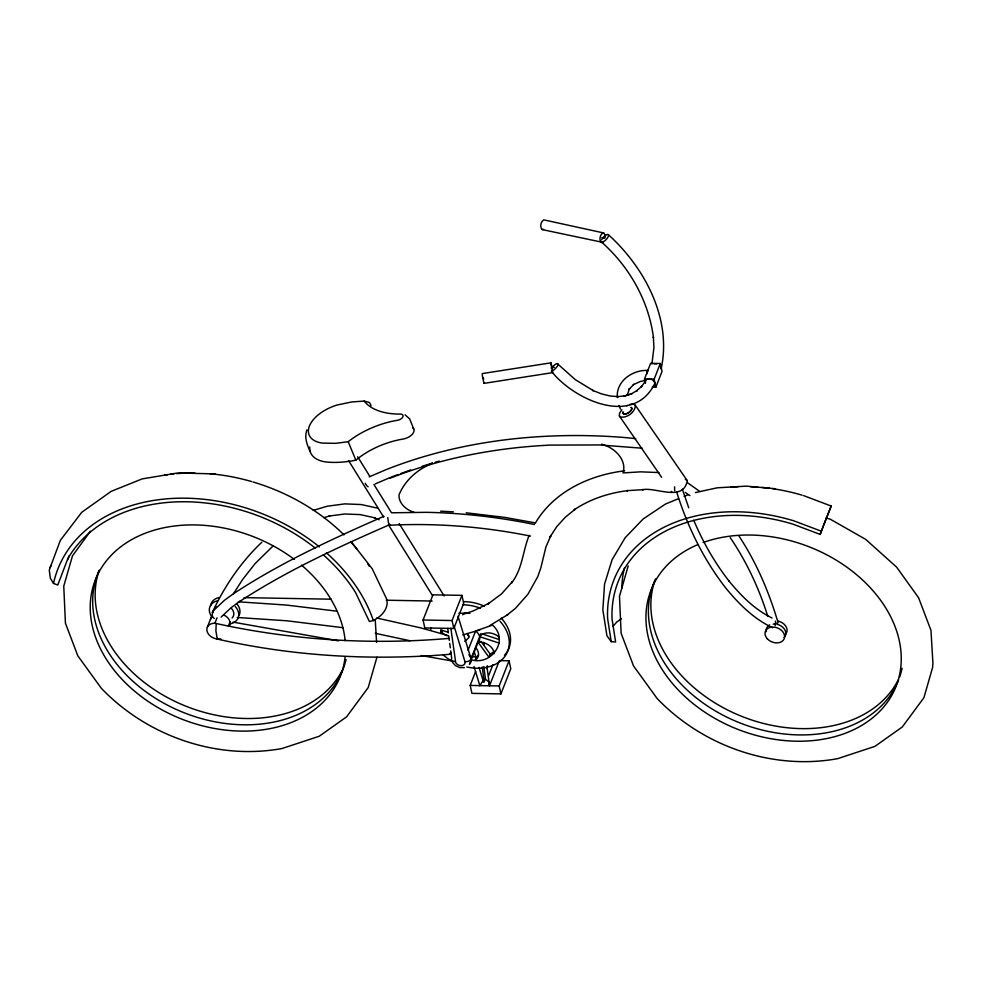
<?xml version="1.0" encoding="UTF-8"?>
<svg xmlns="http://www.w3.org/2000/svg" width="982" height="982" viewBox="0 0 982 982"><rect width="100%" height="100%" fill="white"/><g stroke="black" fill="none" stroke-linecap="round" stroke-linejoin="round"><path stroke-width="1.47" d="M617.334 397.55C615.874 380.881 633.12 369.404 648.415 370.46A5.057 1.743 87.1 0 0 647.948 370.558L646.929 372.755L647.199 371.712A5.057 1.743 87.1 0 0 646.782 373.884M645.518 382.771L645.518 381.654M605.084 237.276L604.973 234.907L603.648 232.943L543.795 219.87C540.714 221.515 539.499 227.21 542.248 229.592L602.764 242.37M212.787 612.67A5.143 0.81 27.1 0 1 212.493 612.302L212.505 612.081C224.596 586.058 240.983 561.974 261.875 542.211M775.436 623.263L775.191 625.583M387.792 517.465L388.43 522.694L390.1 525.21C437.1 522.878 484.372 526.782 530.489 536.098M627.412 394.175L627.326 395.034L629.474 388.614L629.057 389.388L633.856 384.281L633.23 384.772L640.276 381.495L644.376 380.685M216.236 623.57L215.893 630.874L217.268 639.073L217.55 638.153M552.252 368.471L550.914 362.849L482.297 373.577L482.309 375.406L483.942 383.385L552.559 372.644C575.391 400.361 633.746 426.826 654.822 383.446A4.922 3.891 36 0 0 651.974 379.518L649.568 378.77A5.131 4.063 36 0 0 646.451 379.801L641.234 386.982M483.942 383.385L483.991 382.452M550.914 362.849L552.535 372.644L552.608 371.712M825.31 520.988L831.275 505.804L824.094 524.167M651.913 364.003L653.926 347.53L653.361 336.912L653.46 337.575C648.721 300.701 629.118 266.306 601.315 241.867M661.046 368.974A5.094 3.511 11.7 0 0 661.303 368.103C671.835 318.389 644.548 267.423 608.398 234.723M307.01 429.785C304.076 437.027 306.985 444.809 310.152 451.389M177.19 473.054L142.132 478.909L111.199 491.344L81.776 512.26L60.332 540.382L49.272 570.076L50.328 578.189L53.519 583.418L57.766 585.051L67.709 558.954A164.694 122.603 21.4 0 1 315.418 548.226M376.916 657.265L368.201 687.584L346.597 716.835L319.248 736.242L281.981 748.542C216.506 760.424 147.251 736.144 101.416 688.382L77.799 655.804L65.426 623.165L63.756 586.156L72.484 555.837L90.381 531.25M468.058 650.293L475.607 631.009L492.51 625.055C509.523 640.129 491.724 665.845 471.397 659.806M628.185 565.963L619.47 596.283L621.127 633.28L633.513 665.919L657.13 698.509C702.965 746.271 772.208 770.551 837.695 758.656L874.95 746.357L902.298 726.962L923.915 697.699L932.63 667.392L932.9 662.825L930.973 630.383L918.587 597.743L896.615 567.142L865.658 539.351L830.441 519.306L826.132 517.882M474.024 666.594L479.842 685.608L483.696 679.679M820.191 534.429L821.369 531.225L793.775 520.816A163.159 121.461 21.4 0 0 607.625 618.66L611.221 641.7L615.616 641.97L612.081 619.249A158.568 118.049 21.4 0 1 792.99 524.155L820.191 534.429L823.984 524.327M67.623 559.875L69.194 555.751M821.504 530.967L825.261 520.976M207.398 627.044L211.093 617.592M220.827 638.865A10.127 7.537 21.4 0 1 218.385 639.086L215.819 638.766A10.127 7.537 21.4 0 1 206.834 629.941A10.127 7.537 21.4 0 1 214.898 623.226L217.01 617.825M228.413 625.939L230.009 621.888M423.07 620.01L432.939 594.834L461.933 595.362L463.676 603.292L453.807 628.468L424.813 627.94L423.07 620.01L452.064 620.538L461.933 595.362M450.848 628.222L455.709 662.617A5.057 3.768 21.4 0 0 461.012 665.636A5.057 3.768 21.4 0 0 465.038 662.789L464.965 661.647A4.468 2.713 -10.4 0 0 471.041 658.701L480.91 633.525M478.59 654.994A12.656 9.427 21.4 0 1 476.466 657.13L475.239 660.285A12.656 9.427 21.4 0 0 476.074 647.985M499.372 660.604L509.044 660.788L510.787 668.717L500.918 693.893L471.925 693.366L470.182 685.436L475.656 671.442M494.412 651.275L490.263 654.208L489.036 657.351L478.074 642.228A10.127 7.537 21.4 0 0 475.607 631.009M479.842 685.608L480.137 684.871M486.52 668.582L487.588 665.87M483.807 666.545L485.415 678.623L484.187 681.778L483.439 681.766L484.261 679.667M488.52 675.911L492.903 664.716M486.925 666.324L489.515 685.792L498.844 661.966M500.918 693.893L499.175 685.964L509.044 660.788M645.346 383.017L644.474 379.052L650.636 363.315L660.297 363.487L662.04 371.417L655.878 387.154L652.257 387.092M655.878 387.154L654.135 379.224L660.297 363.487M529.175 535.3C522.768 551 522.461 569.241 511.512 583.05L512.444 581.59L501.593 593.84L487.944 604.016L489.22 603.157L473.017 611.013L464.142 613.971M213.56 610.681A5.143 4.935 41.7 0 0 212.75 611.651L212.137 615.346A4.91 4.714 41.7 0 0 214.346 618.439M212.493 612.302L212.75 611.651M49.972 567.547L51.174 565.227M489.515 685.792L488.668 681.729L484.678 678.611M449.842 653.349L449.437 654.331C371.883 660.8 293.225 656.332 217.268 639.073M214.113 610.055L224.412 600.309L233.507 593.705L242.431 579.748L255.038 563.668L273.303 545.734M535.288 523.21C553.627 491.749 589.556 474.957 624.65 470.844M612.964 626.43L616.831 621.95L621.336 618.807M621.852 409.703L619.568 413.189L619.384 415.987L661.61 477.289M221.146 617.064L231.016 607.772L239.939 601.291L239.019 601.905C286.351 570.959 337.955 547.207 389.682 524.658M450.971 653.005L449.437 654.331M641.86 386.122L636.446 391.032L637.318 390.406L631.045 393.991L624.024 396.176L632.077 393.659L631.045 393.991M506.638 615.419L515.452 608.337L527.935 594.22L537.805 576.594L540.837 567.903L545.931 546.913L550.89 535.632L549.945 537.117L556.745 526.671L565.276 517.256L575.415 509.02L574.102 509.904C590.022 499.04 608.717 492.989 627.744 490.619L626.725 490.681L643.333 489.65L642.498 489.711C655.534 486.802 683.374 502.379 687.29 480.689L635.354 405.32L633.402 403.933L629.83 404.363M348.205 441.728L349.801 440.464A63.56 34.984 -21.3 0 1 391.978 421.339L398.299 420.112A5.045 2.774 -21.3 0 0 402.927 416.749A5.045 2.774 -21.3 0 0 400.668 414.06L398.778 414.073A69.145 38.053 -21.3 0 1 365.034 402.104L364.236 401.073L351.851 401.945L337.28 404.977A32.283 17.774 -21.3 0 0 309.404 426.065A32.283 17.774 -21.3 0 0 322.354 443.091L335.635 443.336L348.205 441.728L355.84 460.165A58.527 32.21 -21.3 0 1 401.957 439.249A10.127 5.573 -21.3 0 0 412.096 434.51A10.127 5.573 -21.3 0 0 412.759 427.845M233.507 593.705C280.754 562.637 332.321 538.86 384.011 516.262M507.964 614.523L489.576 625.73M323.397 554.928A164.694 122.603 21.4 0 1 355.607 592.625L369.379 621.496C378.831 619.863 390.32 608.717 386.356 598.406L372.19 568.713L351.249 541.806M464.805 641.356L469.028 637.49L467.481 633.476M543.562 229.322L542.248 229.592M369.195 476.871L385.447 469.912A519.625 386.822 21.4 0 1 624.356 437.493L635.771 438.635M375.247 483.917L389.768 477.706M678.525 498.647L665.465 504.048L643.185 518.95L625.129 537.755L612.081 559.752L604.556 584.094L602.85 609.822L606.925 635.747L611.221 641.7M684.073 496.376L688.222 494.67M391.082 477.142L398.103 474.564M400.902 473.533L410.709 469.924M390.087 478.222C441.004 458.14 495.407 447.755 549.981 445.104L599.18 444.944L642.253 448.209M480.063 629.83L462.792 634.961M626.59 405.738L627.596 405.419M422.248 466.254L432.387 463.099M773.165 624.196L778.1 622.76C769.139 592.293 756.557 562.698 739.029 536.135M313.258 510.382L327.227 506.221L344.78 503.889L361.118 504.527L377.739 508.197M324.035 517.649L329.817 515.931L328.97 516.066L344.743 513.991L360.173 514.593L375.001 517.858L374.105 517.649L379.113 519.748M212.505 612.081L213.413 612.105M695.366 492.583L717.204 487.808L746.357 486.139L774.908 488.692M551.283 367.82L554.302 367.342M364.236 401.073L369.048 402.325A9.71 6.8 -71 0 1 370.754 404.915L371.012 405.738M625.031 395.869L617.347 396.63L618.365 396.654L610.117 395.992L601.487 393.88L592.6 390.382L593.361 390.689L575.268 379.617L557.285 363.598A5.131 1.694 -45.3 0 0 553.836 365.525L552.044 367.403A4.922 1.62 -45.3 0 0 551.344 368.373M458.913 613.247L469.899 613.333M459.834 667.564L464.425 667.637M448.872 638.398C370.705 645.174 291.507 640.166 214.898 623.226M644.474 379.052L654.135 379.224M244.064 597.621L331.229 599.204M386.282 600.211L432.154 601.045M470.182 685.436L499.175 685.964M178.528 472.956L215.451 473.938M658.947 472.575L640.73 471.839L622.981 472.943A26.44 19.677 21.4 0 0 601.512 444.171M238.282 601.806L286.253 605.047L336.691 611.16M237.251 617.482L287.063 620.808L342.804 627.682M603.648 232.943L603.009 232.918C599.928 234.563 598.713 240.259 601.463 242.64M440.587 511.168L453.353 511.843M466.168 512.8L504.76 517.404L534.797 522.792M471.348 656.504L476.466 657.13M233.078 622.146L338.483 640.841M421.29 655.522L452.911 661.132M376.646 618.009L420.627 627.854L448.258 635.575M375.271 633.304L409.899 640.73M534.441 524.535L529.396 523.48A478.983 356.576 21.4 0 0 426.311 512.322L391.523 512.8L373.921 484.494M217.439 638.877L218.385 639.086M601.868 237.644L604.851 238.295M414.023 512.236L413.668 512.15A18.474 13.748 21.4 0 1 399.073 494.695A93.658 69.722 21.4 0 1 432.485 463.197M482.309 633.979L499.2 639.552M499.372 643.161L479.67 636.667A12.656 9.427 21.4 0 1 499.003 637.023M447.682 632.15L440.648 629.83L440.869 633.513M459.736 667.551L455.427 665.6L452.42 662.285M803.632 495.628L831.226 506.049M685.338 479.314L687.29 480.689M468.046 635.317L469.089 636.066M772.085 618.009C754.692 609.601 740.821 595.534 728.754 580.73L728.902 580.927C714.528 562.404 702.817 541.88 693.758 520.264M772.65 627.768C753.685 618.856 738.525 603.721 725.477 587.641L725.317 587.445C703.272 559.004 687.314 526.143 676.635 491.859M405.1 414.87L409.666 418.848L413.729 429.011M687.866 482.997L699.896 491.54M685.252 492.424L689.904 495.591M619.384 415.987L620.108 416.896C626.663 418.577 635.391 412.145 635.354 405.32M671.32 491.368L672.044 492.277M480.996 641.406L490.263 654.208M557.764 363.708L558.022 364.077A4.922 1.62 -45.3 0 1 556.561 367.28L554.769 369.171A5.131 1.694 -45.3 0 1 551.319 371.086M730.252 537.62C746.602 561.778 759.111 588.463 767.777 616.303M357.657 456.777L369.625 476.025M399.134 523.516L444.171 595.964M348.512 460.509L383.643 517.035M388.356 524.621L432.62 595.816M619.028 405.468L620.452 409.015M688.726 507.78L682.33 489.159M474.196 651.569L475.951 657.314M479.032 667.379L483.439 681.766M458.042 616.279L471.041 658.701M454.003 625.853L464.965 661.647M452.064 620.538L453.807 628.468M483.426 377.923L483.635 379.212M483.733 642.351L484.138 645.346M482.211 666.962L484.187 681.778M447.731 628.394L448.332 632.887M448.725 635.882L449.326 640.374M449.719 643.37L450.321 647.862M450.713 650.857L451.72 658.345A4.468 2.627 -14.4 0 0 455.267 661.475M775.363 621.103L775.436 622.122M442.109 630.358L442.244 632.813A12.656 9.427 21.4 0 0 447.154 635.808M375.259 620.256L376.572 642.388M898.604 679.851A131.625 97.991 21.4 0 1 896.836 684M896.185 685.35A131.625 97.991 21.4 0 1 734.696 720.763A131.625 97.991 21.4 0 1 654.65 581.037M902.077 668.226A131.625 97.991 21.4 0 1 899.647 677.015M776.872 624.221A10.127 7.537 21.4 0 1 784.115 637.563M766.39 631.659A10.127 7.537 21.4 0 1 769.704 624.883M340.472 675.235A131.625 97.991 21.4 0 1 178.982 710.637A131.625 97.991 21.4 0 1 98.936 570.91M346.045 659.585A131.625 97.991 21.4 0 1 341.122 673.885M703.161 542.518A131.625 97.991 21.4 0 1 900.862 650.722A131.625 97.991 21.4 0 1 720.616 721.524A131.625 97.991 21.4 0 1 697.662 544.679M897.978 680.391A131.625 97.991 21.4 0 1 739.041 715.264A131.625 97.991 21.4 0 1 655.424 578.938M345.099 656.897A131.625 97.991 21.4 0 1 183.855 719.916A131.625 97.991 21.4 0 1 103.257 565.067A131.625 97.991 21.4 0 1 294.355 559.421M301.474 565.104A131.625 97.991 21.4 0 1 345.161 640.743M342.276 670.276A131.625 97.991 21.4 0 1 184.26 705.53A131.625 97.991 21.4 0 1 99.207 570.235M499.998 621.25A40.508 30.147 21.4 0 1 504.92 656.357A40.508 30.147 21.4 0 1 466.745 666.95M452.665 661.598A40.508 30.147 21.4 0 1 443.042 654.761M430.73 630.284A40.508 30.147 21.4 0 1 430.865 627.608M463.038 604.777A40.508 30.147 21.4 0 1 480.505 608.226M462.669 614.842A12.656 9.427 21.4 0 1 464.781 612.707M494.204 653.681A12.656 9.427 21.4 0 0 478.074 642.228L469.445 664.262A10.127 7.537 21.4 0 0 468.88 654.712M778.1 621.078A10.127 7.537 21.4 0 1 785.354 634.421M501.237 618.095A40.508 30.147 21.4 0 1 504.453 655.301M464.265 601.635A40.508 30.147 21.4 0 1 484.531 606.225M235.287 606.557A15.184 11.305 21.4 0 1 230.316 623.828M212.002 617.064A15.184 11.305 21.4 0 1 217.759 600.714M231.531 608.459A10.127 7.537 21.4 0 1 232.108 617.997M214.8 608.153A10.127 7.537 21.4 0 1 215.966 606.545M210.59 605.784A15.184 11.305 21.4 0 1 218.998 597.572M236.515 603.402A15.184 11.305 21.4 0 1 239.129 615.297M210.553 619.495A10.127 7.537 21.4 0 1 212.272 615.984M223.663 614.928A10.127 7.537 21.4 0 1 229.579 625.829M674.744 490.84A9.918 2.038 -82.1 0 1 674.597 486.839M435.222 462.252A509.548 379.322 21.4 0 1 439.371 461.11M368.176 486.802A5.045 2.688 66.8 0 1 365.267 483.242M631.095 407.407A5.057 2.271 -34.6 0 1 630.898 410.439A5.057 2.271 -34.6 0 1 626.344 413.729L625.288 414.023A5.057 2.271 -34.6 0 1 623.128 412.17M631.181 407.567A5.057 2.418 -31.4 0 1 631.021 410.648A5.057 2.418 -31.4 0 1 626.356 413.741L625.252 413.974A5.057 2.418 -31.4 0 1 622.993 411.949M660.088 365.427A4.984 3.437 11.7 0 1 661.303 368.103M654.147 363.991A5.094 3.511 11.7 0 1 656.676 363.892M601.266 241.29A4.984 1.804 -47.1 0 0 601.819 242.075A5.094 1.841 -47.1 0 0 606.802 238.847A4.984 1.804 -47.1 0 0 608.005 234.453A5.094 1.841 -47.1 0 0 602.911 237.754M601.708 239.682A4.984 1.804 -47.1 0 1 603.022 237.681M654.503 385.558A5.131 4.063 36 0 1 653.018 387.031M355.84 460.165A73.945 40.692 -21.3 0 1 325.828 461.957A37.328 20.548 -21.3 0 1 309.747 447.006M730.645 487.072A163.159 121.461 21.4 0 1 738.243 486.679M750.358 486.691A163.159 121.461 21.4 0 1 757.723 487.072M762.179 487.44A163.159 121.461 21.4 0 1 769.606 488.275M772.576 488.68A163.159 121.461 21.4 0 1 802.184 495.198M621.852 588.267A158.568 118.049 21.4 0 1 624.331 568.197M53.519 583.418A169.272 126.015 21.4 0 1 319.383 546.888M326.405 552.829A169.272 126.015 21.4 0 1 373.455 620.833M164.681 475.079A169.272 126.015 21.4 0 1 167.689 474.65M170.708 474.269A169.272 126.015 21.4 0 1 173.753 473.938M176.809 473.655A169.272 126.015 21.4 0 1 194.829 473.005M210.111 473.766A169.272 126.015 21.4 0 1 251.601 481.548M253.049 481.978A169.272 126.015 21.4 0 1 343.982 534.871M351.261 542.481A169.272 126.015 21.4 0 1 357.239 549.441M367.808 563.926A169.272 126.015 21.4 0 1 369.367 566.381M767.323 638.791A10.127 7.537 21.4 0 0 784.053 639.098A10.127 7.537 21.4 0 0 773.067 627.056A10.127 7.537 21.4 0 0 767.323 638.791"/></g></svg>
